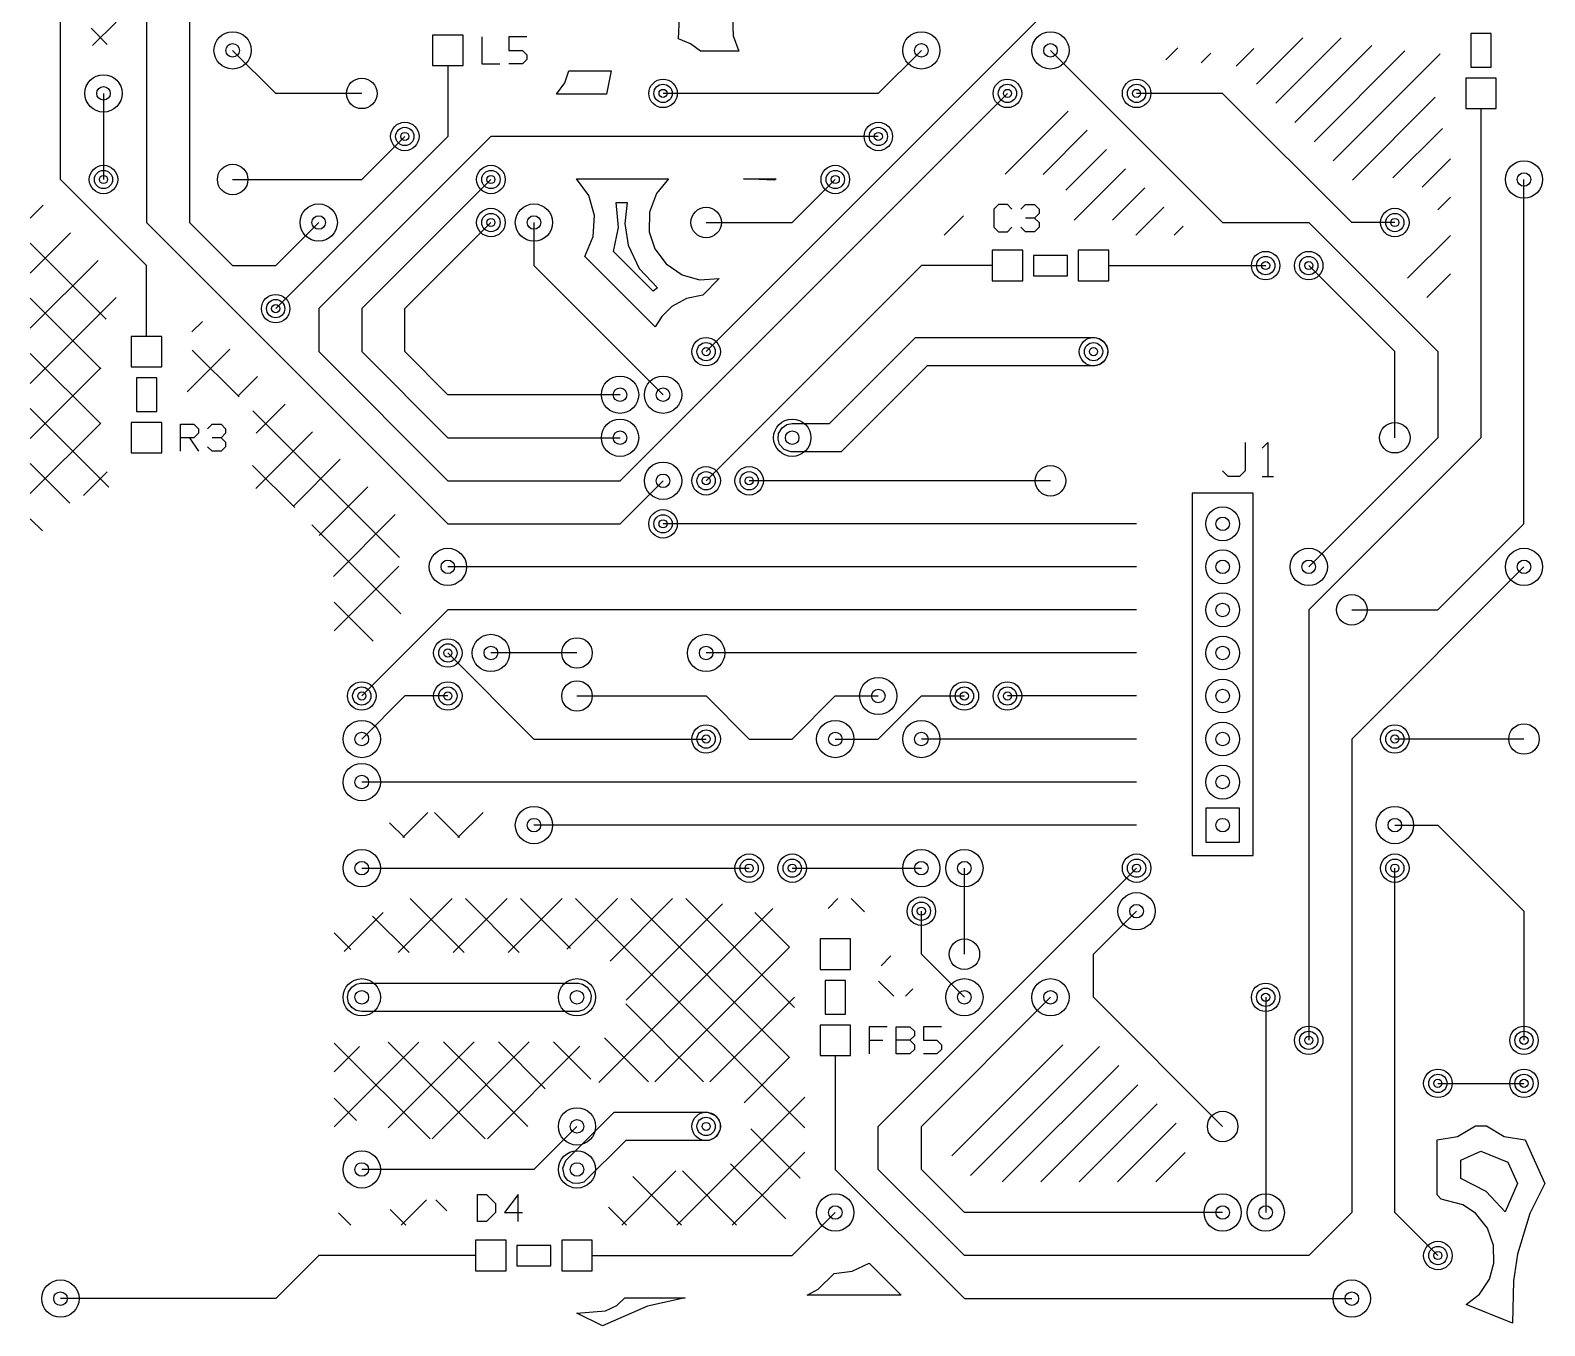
# Model space of a CAD drawing. Extents: x 7 to 52, y 9 to 364.
# Drawn here: x 6.73 to 51.41, y 9.36 to 47.58 of the extents above; entities that cross this region are included whole.
import ezdxf

# ---------------------------------------------------------------- set-up
doc = ezdxf.new("R2010")
doc.units = 0
doc.layers.add('SCORE', color=5, linetype='CONTINUOUS')

msp = doc.modelspace()

# ---------------------------------------------------------------- linework, layer by layer
at = {"layer": 'SCORE'}
for p, q in [((7.62, 43.18), (7.62, 57.15)), ((10.16, 49.53), (10.16, 41.91)), ((11.43, 49.53), (11.43, 41.91)), ((36.83, 48.26), (26.67, 38.1)), ((8.5673, 47.1332), (9.26, 47.8259)), ((25.8514, 47.3273), (25.888, 47.9626)), ((27.452, 47.9626), (27.4701, 47.415)), ((8.5215, 47.6421), (8.9981, 47.1655)), ((19.5, 47.44), (18.6, 47.44)), ((18.6, 47.44), (18.6, 46.54)), ((19.5, 46.54), (19.5, 47.44)), ((20.05, 47.39), (20.05, 46.59)), ((21.3833, 47.39), (20.85, 47.39)), ((20.85, 47.39), (20.85, 46.99)), ((27.4701, 47.415), (27.638, 46.97)), ((49.83, 47.49), (49.23, 47.49)), ((49.23, 47.49), (49.23, 46.49)), ((49.83, 46.49), (49.83, 47.49)), ((13.97, 45.72), (12.7, 46.99)), ((20.85, 46.99), (21.25, 46.99)), ((21.25, 46.99), (21.3833, 46.8567)), ((26.2107, 47.1795), (25.8514, 47.3273)), ((26.5068, 46.97), (26.2107, 47.1795)), ((27.638, 46.97), (26.5068, 46.97)), ((33.02, 46.99), (31.75, 45.72)), ((36.83, 46.99), (41.91, 41.91)), ((40.2372, 46.7147), (40.5825, 47.06)), ((42.3106, 46.5254), (42.8261, 47.0408)), ((42.9097, 45.9931), (44.2766, 47.36)), ((43.4754, 45.4274), (45.408, 47.36)), ((44.0411, 44.8617), (46.3091, 47.1298)), ((44.6068, 44.296), (47.2843, 46.9736)), ((18.6, 46.54), (19.5, 46.54)), ((19.05, 46.54), (19.05, 44.45)), ((20.05, 46.59), (20.5833, 46.59)), ((21.25, 46.59), (20.85, 46.59)), ((21.3833, 46.7233), (21.25, 46.59)), ((21.3833, 46.8567), (21.3833, 46.7233)), ((41.2739, 46.62), (41.5639, 46.91)), ((45.1724, 43.7304), (48.33, 46.8879)), ((49.23, 46.49), (49.83, 46.49)), ((22.2599, 45.7), (22.5012, 46.0314)), ((22.5012, 46.0314), (22.6154, 46.3814)), ((22.6154, 46.3814), (23.8678, 46.3831)), ((23.8678, 46.3831), (23.7307, 45.7)), ((49.98, 46.17), (49.08, 46.17)), ((49.08, 46.17), (49.08, 45.27)), ((49.98, 45.27), (49.98, 46.17)), ((8.89, 45.72), (8.89, 43.18)), ((16.51, 45.72), (13.97, 45.72)), ((23.7307, 45.7), (22.2599, 45.7)), ((24.13, 34.29), (35.56, 45.72)), ((31.75, 45.72), (25.4, 45.72)), ((41.91, 45.72), (39.37, 45.72)), ((45.72, 41.91), (41.91, 45.72)), ((45.7381, 43.1647), (48.18, 45.6065)), ((35.4943, 43.34), (37.3508, 45.1965)), ((49.08, 45.27), (49.98, 45.27)), ((49.53, 45.27), (49.53, 43.18)), ((46.9331, 43.2283), (48.3934, 44.6886)), ((19.05, 44.45), (13.97, 39.37)), ((20.32, 44.45), (15.24, 39.37)), ((16.51, 43.18), (17.78, 44.45)), ((31.75, 44.45), (20.32, 44.45)), ((36.6166, 43.3309), (37.9164, 44.6308)), ((37.2847, 42.8677), (38.4821, 44.0651)), ((47.7932, 42.957), (48.63, 43.7938)), ((37.5298, 41.9813), (39.0478, 43.4994)), ((10.16, 40.64), (7.62, 43.18)), ((12.7, 43.18), (16.51, 43.18)), ((20.32, 43.18), (16.51, 39.37)), ((22.8446, 43.2), (25.5636, 43.2)), ((23.205, 42.7037), (22.8446, 43.2)), ((25.5636, 43.2), (25.201, 42.7648)), ((27.7764, 43.2), (28.7322, 43.2)), ((28.6922, 43.16), (27.7764, 43.2)), ((28.7322, 43.2), (28.6922, 43.16)), ((29.21, 41.91), (30.48, 43.18)), ((38.6623, 41.9825), (39.6135, 42.9337)), ((49.53, 43.18), (49.53, 35.56)), ((50.8, 33.02), (50.8, 43.18)), ((23.378, 42.1132), (23.205, 42.7037)), ((24.0188, 42.5), (24.3442, 42.5)), ((24.085, 41.7604), (24.0188, 42.5)), ((24.3442, 42.5), (24.2707, 41.883)), ((25.201, 42.7648), (24.998, 42.2151)), ((48.2544, 42.2868), (48.63, 42.6624)), ((6.73, 42.0432), (7.107, 42.4202)), ((23.342, 41.499), (23.378, 42.1132)), ((24.998, 42.2151), (24.9922, 41.6388)), ((33.6943, 41.54), (34.26, 42.1057)), ((35.2933, 42.44), (35.16, 42.3067)), ((35.16, 42.3067), (35.16, 41.7733)), ((35.56, 42.44), (35.2933, 42.44)), ((35.6933, 42.3067), (35.56, 42.44)), ((35.96, 42.3067), (36.0933, 42.44)), ((36.0933, 42.44), (36.36, 42.44)), ((36.36, 42.04), (36.0933, 42.04)), ((36.36, 42.44), (36.4933, 42.3067)), ((36.4933, 42.1733), (36.36, 42.04)), ((36.36, 42.04), (36.4933, 41.9067)), ((36.4933, 42.3067), (36.4933, 42.1733)), ((39.3512, 41.54), (40.1792, 42.368)), ((6.73, 40.4169), (7.9202, 41.607)), ((10.16, 41.91), (19.05, 33.02)), ((11.43, 41.91), (12.7, 40.64)), ((13.97, 40.64), (15.24, 41.91)), ((17.78, 39.37), (20.32, 41.91)), ((21.59, 41.91), (21.59, 40.64)), ((23.937, 41.0507), (24.085, 41.7604)), ((24.2707, 41.883), (24.3661, 41.2393)), ((24.9922, 41.6388), (25.1586, 41.1327)), ((26.67, 41.91), (29.21, 41.91)), ((35.16, 41.7733), (35.2933, 41.64)), ((35.2933, 41.64), (35.56, 41.64)), ((35.56, 41.64), (35.6933, 41.7733)), ((36.0933, 41.64), (35.96, 41.7733)), ((36.36, 41.64), (36.0933, 41.64)), ((36.4933, 41.7733), (36.36, 41.64)), ((36.4933, 41.9067), (36.4933, 41.7733)), ((40.4825, 41.54), (40.7449, 41.8023)), ((41.91, 41.91), (44.45, 41.91)), ((44.45, 41.91), (48.26, 38.1)), ((46.99, 41.91), (45.72, 41.91)), ((6.73, 41.3019), (8.9701, 39.0618)), ((23.0866, 40.9111), (23.342, 41.499)), ((24.3661, 41.2393), (24.69, 40.5546)), ((25.1586, 41.1327), (25.4875, 40.6893)), ((47.3659, 40.2669), (48.63, 41.5311)), ((6.73, 38.7905), (8.7333, 40.7939)), ((25.1682, 38.8295), (23.0866, 40.9111)), ((25.107, 39.8807), (23.937, 41.0507)), ((25.4875, 40.6893), (25.9633, 40.3643)), ((36.01, 41.09), (35.11, 41.09)), ((35.11, 41.09), (35.11, 40.19)), ((36.01, 40.19), (36.01, 41.09)), ((37.33, 40.94), (36.33, 40.94)), ((36.33, 40.94), (36.33, 40.34)), ((37.33, 40.34), (37.33, 40.94)), ((38.55, 41.09), (37.65, 41.09)), ((37.65, 41.09), (37.65, 40.19)), ((38.55, 40.19), (38.55, 41.09)), ((10.16, 38.55), (10.16, 40.64)), ((12.7, 40.64), (13.97, 40.64)), ((21.59, 40.64), (25.4, 36.83)), ((24.69, 40.5546), (25.2359, 39.9862)), ((25.9633, 40.3643), (26.4766, 40.2215)), ((26.4766, 40.2215), (27.0574, 40.2552)), ((27.0574, 40.2552), (26.5688, 39.7665)), ((33.02, 40.64), (26.67, 34.29)), ((35.11, 40.64), (33.02, 40.64)), ((36.33, 40.34), (37.33, 40.34)), ((38.55, 40.64), (40.64, 40.64)), ((40.64, 40.64), (43.18, 40.64)), ((46.99, 38.1), (44.45, 40.64)), ((47.9316, 39.7012), (48.63, 40.3997)), ((25.2359, 39.9862), (25.107, 39.8807)), ((35.11, 40.19), (36.01, 40.19)), ((37.65, 40.19), (38.55, 40.19)), ((6.73, 37.1642), (9.26, 39.6942)), ((6.73, 39.6756), (8.8124, 37.5932)), ((15.24, 39.37), (15.24, 38.1)), ((16.51, 39.37), (16.51, 38.1)), ((17.78, 38.1), (17.78, 39.37)), ((25.6589, 39.4287), (25.3625, 39.1382)), ((26.0882, 39.665), (25.6589, 39.4287)), ((26.5688, 39.7665), (26.0882, 39.665)), ((11.4997, 38.6812), (11.8078, 38.9894)), ((25.3625, 39.1382), (25.1682, 38.8295)), ((10.61, 38.55), (9.71, 38.55)), ((9.71, 38.55), (9.71, 37.65)), ((10.61, 37.65), (10.61, 38.55)), ((30.306, 35.98), (32.846, 38.52)), ((32.846, 38.52), (38.1412, 38.518)), ((38.1412, 38.518), (38.2607, 38.488)), ((38.2607, 38.488), (38.397, 38.397)), ((6.73, 38.0492), (8.81, 35.9692)), ((11.36, 36.9152), (12.621, 38.1762)), ((11.51, 38.1483), (12.8919, 36.7663)), ((15.24, 38.1), (19.05, 34.29)), ((16.51, 38.1), (19.05, 35.56)), ((19.05, 36.83), (17.78, 38.1)), ((38.397, 38.397), (38.488, 38.2607)), ((38.488, 38.2607), (38.518, 38.1412)), ((38.518, 38.1412), (38.5019, 37.9781)), ((46.99, 35.56), (46.99, 38.1)), ((48.26, 38.1), (48.26, 35.56)), ((6.73, 35.5379), (8.8111, 37.619)), ((9.71, 37.65), (10.61, 37.65)), ((33.194, 37.68), (30.654, 35.14)), ((38.1412, 37.682), (33.194, 37.68)), ((38.298, 37.7296), (38.1412, 37.682)), ((38.4247, 37.8336), (38.298, 37.7296)), ((38.5019, 37.9781), (38.4247, 37.8336)), ((10.46, 37.33), (9.86, 37.33)), ((9.86, 37.33), (9.86, 36.33)), ((10.46, 36.33), (10.46, 37.33)), ((12.855, 36.7838), (13.4342, 37.363)), ((24.13, 36.83), (19.05, 36.83)), ((6.73, 36.4229), (9.0511, 34.1017)), ((9.86, 36.33), (10.46, 36.33)), ((13.2997, 36.3586), (17.628, 32.0302)), ((13.3933, 35.6958), (14.2474, 36.5498)), ((6.73, 33.9115), (8.81, 35.9915)), ((10.61, 36.01), (9.71, 36.01)), ((9.71, 36.01), (9.71, 35.11)), ((10.61, 35.11), (10.61, 36.01)), ((11.16, 35.16), (11.16, 35.96)), ((11.16, 35.96), (11.56, 35.96)), ((11.56, 35.96), (11.6933, 35.8267)), ((11.6933, 35.8267), (11.6933, 35.6933)), ((11.96, 35.8267), (12.0933, 35.96)), ((12.0933, 35.96), (12.36, 35.96)), ((12.36, 35.96), (12.4933, 35.8267)), ((12.4933, 35.8267), (12.4933, 35.6933)), ((28.8081, 35.6819), (28.913, 35.857)), ((28.913, 35.857), (29.0493, 35.948)), ((29.0493, 35.948), (29.21, 35.98)), ((29.21, 35.98), (30.306, 35.98)), ((11.56, 35.56), (11.16, 35.56)), ((11.4267, 35.56), (11.6933, 35.16)), ((11.6933, 35.6933), (11.56, 35.56)), ((12.36, 35.56), (12.0933, 35.56)), ((12.4933, 35.6933), (12.36, 35.56)), ((12.36, 35.56), (12.4933, 35.4267)), ((12.4933, 35.4267), (12.4933, 35.2933)), ((13.3852, 34.0613), (15.0605, 35.7367)), ((19.05, 35.56), (24.13, 35.56)), ((28.792, 35.5188), (28.8081, 35.6819)), ((28.8396, 35.362), (28.792, 35.5188)), ((28.9767, 35.2108), (28.8396, 35.362)), ((42.5767, 35.42), (42.5767, 34.5867)), ((43.0767, 35.2533), (43.2433, 35.42)), ((43.2433, 35.42), (43.2433, 34.42)), ((49.53, 35.56), (44.45, 30.48)), ((48.26, 35.56), (44.45, 31.75)), ((9.71, 35.11), (10.61, 35.11)), ((12.0933, 35.16), (11.96, 35.2933)), ((12.36, 35.16), (12.0933, 35.16)), ((12.4933, 35.2933), (12.36, 35.16)), ((14.4849, 33.5347), (15.8737, 34.9235)), ((29.1688, 35.142), (28.9767, 35.2108)), ((30.654, 35.14), (29.1688, 35.142)), ((6.73, 34.7965), (7.9002, 33.6264)), ((8.2984, 33.8536), (9.001, 34.5562)), ((13.2899, 34.742), (14.5325, 33.4994)), ((42.0767, 34.42), (41.91, 34.5867)), ((42.41, 34.42), (42.0767, 34.42)), ((42.5767, 34.5867), (42.41, 34.42)), ((43.0767, 34.42), (43.41, 34.42)), ((15.255, 32.6784), (16.6869, 34.1103)), ((19.05, 34.29), (24.13, 34.29)), ((24.13, 33.02), (25.4, 34.29)), ((36.83, 34.29), (27.94, 34.29)), ((42.81, 33.92), (41.01, 33.92)), ((41.01, 33.92), (41.01, 23.23)), ((42.81, 23.23), (42.81, 33.92)), ((6.73, 33.1702), (7.0883, 32.8119)), ((15.6719, 31.469), (17.5001, 33.2971)), ((15.0394, 32.9925), (17.6631, 30.3688)), ((19.05, 33.02), (24.13, 33.02)), ((39.37, 33.02), (25.4, 33.02)), ((48.26, 30.48), (50.8, 33.02)), ((15.695, 29.8657), (17.6007, 31.7714)), ((39.37, 31.75), (19.05, 31.75)), ((50.8, 31.75), (45.72, 26.67)), ((15.695, 30.7106), (16.8509, 29.5547)), ((19.05, 30.48), (16.51, 27.94)), ((39.37, 30.48), (19.05, 30.48)), ((44.45, 30.48), (44.45, 17.78)), ((45.72, 30.48), (48.26, 30.48)), ((19.05, 29.21), (21.59, 26.67)), ((22.86, 29.21), (20.32, 29.21)), ((39.37, 29.21), (26.67, 29.21)), ((17.78, 27.94), (16.51, 26.67)), ((19.05, 27.94), (17.78, 27.94)), ((22.86, 27.94), (26.67, 27.94)), ((26.67, 27.94), (27.94, 26.67)), ((29.21, 26.67), (30.48, 27.94)), ((30.48, 27.94), (31.75, 27.94)), ((31.75, 26.67), (33.02, 27.94)), ((33.02, 27.94), (34.29, 27.94)), ((39.37, 27.94), (35.56, 27.94)), ((21.59, 26.67), (26.67, 26.67)), ((27.94, 26.67), (29.21, 26.67)), ((30.48, 26.67), (31.75, 26.67)), ((39.37, 26.67), (33.02, 26.67)), ((45.72, 26.67), (45.72, 12.7)), ((50.8, 26.67), (46.99, 26.67)), ((39.37, 25.4), (16.51, 25.4)), ((42.41, 24.63), (41.41, 24.63)), ((41.41, 24.63), (41.41, 23.63)), ((42.41, 23.63), (42.41, 24.63)), ((17.325, 24.2015), (17.7664, 23.7602)), ((17.7211, 23.7601), (18.461, 24.5)), ((18.6529, 24.5), (19.3919, 23.761)), ((19.3483, 23.761), (20.0873, 24.5)), ((39.37, 24.13), (21.59, 24.13)), ((46.99, 24.13), (48.26, 24.13)), ((48.26, 24.13), (50.8, 21.59)), ((41.41, 23.63), (42.41, 23.63)), ((16.51, 22.86), (27.94, 22.86)), ((29.21, 22.86), (33.02, 22.86)), ((31.75, 15.24), (39.37, 22.86)), ((34.29, 20.32), (34.29, 22.86)), ((41.01, 23.23), (42.81, 23.23)), ((46.99, 12.7), (46.99, 22.86)), ((17.5817, 20.368), (19.1737, 21.96)), ((17.9402, 21.96), (19.5322, 20.368)), ((19.208, 20.368), (20.8, 21.96)), ((19.5665, 21.96), (21.1585, 20.368)), ((20.8343, 20.368), (22.4264, 21.96)), ((21.1929, 21.96), (22.6664, 20.4865)), ((22.561, 20.4682), (24.0527, 21.96)), ((22.8192, 21.96), (29.58, 15.1992)), ((23.8384, 20.1193), (25.6791, 21.96)), ((24.4456, 21.96), (29.1324, 17.2732)), ((26.0719, 21.96), (29.28, 18.7519)), ((30.2681, 21.67), (30.5581, 21.96)), ((30.9509, 21.96), (31.3402, 21.5708)), ((15.9907, 20.4033), (17.1439, 21.5565)), ((23.5083, 16.5365), (28.6412, 21.6694)), ((24.3067, 18.9613), (27.1492, 21.8038)), ((28.1072, 21.551), (29.13, 20.5283)), ((33.02, 20.32), (33.02, 21.59)), ((38.1, 20.32), (39.37, 21.59)), ((50.8, 21.59), (50.8, 17.78)), ((16.8281, 21.4458), (17.9059, 20.368)), ((15.695, 20.9525), (16.1848, 20.4626)), ((30.93, 20.77), (30.03, 20.77)), ((30.03, 20.77), (30.03, 19.87)), ((30.93, 19.87), (30.93, 20.77)), ((25.1572, 16.5591), (29.13, 20.5319)), ((31.83, 19.9792), (32.122, 20.2712)), ((34.29, 19.05), (33.02, 20.32)), ((38.1, 19.05), (38.1, 20.32)), ((30.03, 19.87), (30.93, 19.87)), ((16.122, 19.2107), (16.213, 19.347)), ((16.213, 19.347), (16.3493, 19.438)), ((16.3493, 19.438), (16.4688, 19.468)), ((16.4688, 19.468), (22.9012, 19.468)), ((22.9012, 19.468), (23.0207, 19.438)), ((23.0207, 19.438), (23.157, 19.347)), ((23.157, 19.347), (23.248, 19.2107)), ((30.78, 19.55), (30.18, 19.55)), ((30.18, 19.55), (30.18, 18.55)), ((30.78, 18.55), (30.78, 19.55)), ((31.7604, 19.5242), (32.2046, 19.08)), ((32.5571, 19.08), (32.7722, 19.295)), ((16.09, 19.05), (16.122, 19.2107)), ((16.122, 18.8893), (16.09, 19.05)), ((16.213, 18.753), (16.122, 18.8893)), ((23.1847, 18.7836), (23.058, 18.6796)), ((23.2619, 18.9281), (23.1847, 18.7836)), ((23.248, 19.2107), (23.278, 19.0912)), ((23.278, 19.0912), (23.2619, 18.9281)), ((24.2965, 18.8564), (26.5948, 16.5581)), ((26.7795, 16.555), (29.28, 19.0556)), ((33.02, 15.24), (36.83, 19.05)), ((41.91, 15.24), (38.1, 19.05)), ((43.18, 19.05), (43.18, 12.7)), ((16.3493, 18.662), (16.213, 18.753)), ((16.51, 18.63), (16.3493, 18.662)), ((22.9012, 18.632), (16.51, 18.63)), ((23.058, 18.6796), (22.9012, 18.632)), ((30.18, 18.55), (30.78, 18.55)), ((30.93, 18.23), (30.03, 18.23)), ((30.03, 18.23), (30.03, 17.33)), ((30.93, 17.33), (30.93, 18.23)), ((32.0133, 18.18), (31.48, 18.18)), ((31.48, 18.18), (31.48, 17.38)), ((32.28, 17.38), (32.28, 18.18)), ((32.28, 18.18), (32.68, 18.18)), ((32.68, 18.18), (32.8133, 18.0467)), ((32.8133, 17.9133), (32.68, 17.78)), ((32.8133, 18.0467), (32.8133, 17.9133)), ((33.6133, 18.18), (33.08, 18.18)), ((33.08, 18.18), (33.08, 17.78)), ((15.695, 15.2286), (18.1969, 17.7305)), ((15.695, 17.6998), (18.5248, 14.87)), ((15.695, 16.855), (16.4423, 17.6022)), ((17.2867, 15.1939), (19.8238, 17.731)), ((17.2909, 17.7302), (20.1511, 14.87)), ((18.5891, 14.87), (21.4506, 17.7316)), ((18.9167, 17.7308), (21.4107, 15.2368)), ((20.2154, 14.87), (22.9487, 17.6033)), ((20.5426, 17.7313), (21.9257, 16.3482)), ((22.1684, 17.7318), (23.27, 16.6302)), ((23.675, 17.8515), (24.9673, 16.5593)), ((31.48, 17.78), (31.88, 17.78)), ((32.68, 17.78), (32.28, 17.78)), ((32.68, 17.78), (32.8133, 17.6467)), ((32.8133, 17.5133), (32.68, 17.38)), ((32.8133, 17.6467), (32.8133, 17.5133)), ((33.08, 17.78), (33.48, 17.78)), ((33.48, 17.78), (33.6133, 17.6467)), ((33.6133, 17.5133), (33.48, 17.38)), ((33.6133, 17.6467), (33.6133, 17.5133)), ((33.92, 14.3734), (37.1935, 17.6469)), ((34.4704, 13.7924), (38.2776, 17.5996)), ((27.7895, 15.9387), (29.132, 17.2812)), ((30.03, 17.33), (30.93, 17.33)), ((30.48, 17.33), (30.48, 15.24)), ((32.68, 17.38), (32.28, 17.38)), ((33.48, 17.38), (33.08, 17.38)), ((35.4093, 13.6), (38.8433, 17.0339)), ((25.8071, 12.33), (29.58, 16.1029)), ((36.5407, 13.6), (39.4089, 16.4683)), ((48.26, 16.51), (50.8, 16.51)), ((15.695, 16.0734), (16.3572, 15.4113)), ((22.5353, 14.2364), (23.956, 15.66)), ((23.956, 15.66), (26.7112, 15.658)), ((26.7112, 15.658), (26.9364, 15.5647)), ((37.6721, 13.6), (39.9746, 15.9026)), ((22.86, 15.24), (21.59, 13.97)), ((26.9364, 15.5647), (27.0404, 15.438)), ((27.0404, 15.438), (27.0819, 15.3219)), ((27.0819, 15.3219), (27.0819, 15.1581)), ((30.48, 15.24), (30.48, 13.97)), ((31.75, 13.97), (31.75, 15.24)), ((33.02, 13.97), (33.02, 15.24)), ((38.8034, 13.6), (40.5403, 15.3369)), ((48.8418, 14.945), (49.3668, 15.26)), ((49.3668, 15.26), (49.6932, 15.26)), ((49.6932, 15.26), (50.2182, 14.945)), ((24.304, 14.82), (23.058, 13.5996)), ((26.7519, 14.8281), (24.304, 14.82)), ((26.9033, 14.8908), (26.7519, 14.8281)), ((27.0192, 15.0067), (26.9033, 14.8908)), ((27.0819, 15.1581), (27.0192, 15.0067)), ((27.9874, 15.1654), (29.4416, 13.7113)), ((48.24, 14.8407), (48.8418, 14.945)), ((48.24, 13.2178), (48.24, 14.8407)), ((50.2182, 14.945), (50.8327, 14.8408)), ((50.8327, 14.8408), (51.4118, 13.5566)), ((27.4335, 12.33), (29.58, 14.4765)), ((39.9348, 13.6), (40.8029, 14.4681)), ((48.94, 14.2403), (49.53, 14.5098)), ((49.53, 14.5098), (50.3229, 14.1891)), ((21.59, 13.97), (16.51, 13.97)), ((22.442, 14.0112), (22.5353, 14.2364)), ((22.4896, 13.772), (22.442, 14.0112)), ((24.1808, 12.33), (25.7756, 13.9248)), ((25.9747, 13.9255), (27.5702, 12.33)), ((27.3915, 14.135), (29.0169, 12.5097)), ((30.48, 13.97), (34.29, 10.16)), ((34.29, 11.43), (31.75, 13.97)), ((34.29, 12.7), (33.02, 13.97)), ((48.94, 13.6997), (48.94, 14.2403)), ((50.3229, 14.1891), (50.6127, 13.5566)), ((22.5936, 13.6453), (22.4896, 13.772)), ((22.7381, 13.5681), (22.5936, 13.6453)), ((22.9012, 13.552), (22.7381, 13.5681)), ((23.058, 13.5996), (22.9012, 13.552)), ((24.5109, 13.7629), (25.9438, 12.33)), ((49.6881, 13.3209), (48.94, 13.6997)), ((50.6127, 13.5566), (50.2487, 12.7181)), ((51.4118, 13.5566), (50.9742, 12.668)), ((17.6754, 12.33), (18.4154, 13.07)), ((18.6984, 13.07), (19.02, 12.7484)), ((19.92, 12.43), (19.92, 13.23)), ((19.92, 13.23), (20.1867, 13.23)), ((20.1867, 13.23), (20.4533, 12.9633)), ((20.4533, 12.9633), (20.4533, 12.6967)), ((21.12, 13.23), (20.72, 12.6967)), ((21.12, 12.43), (21.12, 13.23)), ((48.3612, 13.0965), (48.24, 13.2178)), ((48.9924, 12.9304), (48.3612, 13.0965)), ((50.2487, 12.7181), (49.6881, 13.3209)), ((15.8207, 12.695), (16.1858, 12.33)), ((17.352, 12.7901), (17.8121, 12.33)), ((20.4533, 12.6967), (20.1867, 12.43)), ((20.72, 12.6967), (21.2533, 12.6967)), ((23.7896, 12.8579), (24.3175, 12.33)), ((29.21, 11.43), (30.48, 12.7)), ((41.91, 12.7), (34.29, 12.7)), ((45.72, 12.7), (44.45, 11.43)), ((48.26, 11.43), (46.99, 12.7)), ((49.3659, 12.6809), (48.9924, 12.9304)), ((49.7195, 12.2407), (49.3659, 12.6809)), ((50.9742, 12.668), (50.6111, 11.471)), ((20.1867, 12.43), (19.92, 12.43)), ((49.9025, 11.7292), (49.7195, 12.2407)), ((20.77, 11.88), (19.87, 11.88)), ((19.87, 11.88), (19.87, 10.98)), ((20.77, 10.98), (20.77, 11.88)), ((22.09, 11.73), (21.09, 11.73)), ((21.09, 11.73), (21.09, 11.13)), ((22.09, 11.13), (22.09, 11.73)), ((23.31, 11.88), (22.41, 11.88)), ((22.41, 11.88), (22.41, 10.98)), ((23.31, 10.98), (23.31, 11.88)), ((49.9144, 11.2054), (49.9025, 11.7292)), ((15.24, 11.43), (13.97, 10.16)), ((17.78, 11.43), (15.24, 11.43)), ((19.87, 11.43), (17.78, 11.43)), ((23.31, 11.43), (25.4, 11.43)), ((25.4, 11.43), (29.21, 11.43)), ((30.9765, 10.9703), (31.4768, 11.202)), ((31.4768, 11.202), (32.4205, 10.26)), ((44.45, 11.43), (34.29, 11.43)), ((49.778, 10.7348), (49.9144, 11.2054)), ((50.6111, 11.471), (50.4916, 10.6824)), ((19.87, 10.98), (20.77, 10.98)), ((21.09, 11.13), (22.09, 11.13)), ((22.41, 10.98), (23.31, 10.98)), ((29.9759, 10.4426), (30.4485, 10.9008)), ((30.4485, 10.9008), (30.9765, 10.9703)), ((49.4832, 10.2936), (49.778, 10.7348)), ((29.6485, 10.26), (29.9759, 10.4426)), ((49.0958, 9.9847), (49.4832, 10.2936)), ((50.4916, 10.6824), (50.46, 9.4386)), ((13.97, 10.16), (7.62, 10.16)), ((24.9412, 9.9336), (23.6133, 9.3595)), ((23.7055, 9.7946), (24.0326, 9.9604)), ((24.0326, 9.9604), (24.2694, 10.18)), ((24.2694, 10.18), (26.0468, 10.18)), ((26.0468, 10.18), (24.9412, 9.9336)), ((32.4205, 10.26), (29.6485, 10.26)), ((34.29, 10.16), (45.72, 10.16)), ((50.46, 9.4386), (49.0958, 9.9847)), ((22.8506, 9.73), (23.7055, 9.7946)), ((23.6133, 9.3595), (22.8506, 9.73))]:
    msp.add_line(p, q, dxfattribs=at)
for centre, radius in [((12.7, 46.99), 0.55), ((33.02, 46.99), 0.55), ((36.83, 46.99), 0.55), ((12.7, 46.99), 0.2), ((33.02, 46.99), 0.2), ((36.83, 46.99), 0.2), ((8.89, 45.72), 0.55), ((16.51, 45.72), 0.45), ((25.4, 45.72), 0.42), ((35.56, 45.72), 0.42), ((39.37, 45.72), 0.42), ((8.89, 45.72), 0.2), ((25.4, 45.72), 0.27), ((25.4, 45.72), 0.12), ((35.56, 45.72), 0.27), ((35.56, 45.72), 0.12), ((39.37, 45.72), 0.27), ((39.37, 45.72), 0.12), ((17.78, 44.45), 0.42), ((17.78, 44.45), 0.27), ((31.75, 44.45), 0.42), ((31.75, 44.45), 0.27), ((17.78, 44.45), 0.12), ((31.75, 44.45), 0.12), ((8.89, 43.18), 0.42), ((8.89, 43.18), 0.27), ((12.7, 43.18), 0.45), ((20.32, 43.18), 0.42), ((20.32, 43.18), 0.27), ((30.48, 43.18), 0.42), ((30.48, 43.18), 0.27), ((50.8, 43.18), 0.55), ((50.8, 43.18), 0.2), ((8.89, 43.18), 0.12), ((20.32, 43.18), 0.12), ((30.48, 43.18), 0.12), ((15.24, 41.91), 0.55), ((21.59, 41.91), 0.55), ((15.24, 41.91), 0.2), ((20.32, 41.91), 0.42), ((20.32, 41.91), 0.27), ((20.32, 41.91), 0.12), ((21.59, 41.91), 0.2), ((26.67, 41.91), 0.45), ((46.99, 41.91), 0.42), ((46.99, 41.91), 0.27), ((46.99, 41.91), 0.12), ((43.18, 40.64), 0.42), ((43.18, 40.64), 0.27), ((43.18, 40.64), 0.12), ((44.45, 40.64), 0.42), ((44.45, 40.64), 0.27), ((44.45, 40.64), 0.12), ((13.97, 39.37), 0.42), ((13.97, 39.37), 0.27), ((13.97, 39.37), 0.12), ((26.67, 38.1), 0.42), ((38.1, 38.1), 0.42), ((26.67, 38.1), 0.27), ((26.67, 38.1), 0.12), ((38.1, 38.1), 0.27), ((38.1, 38.1), 0.12), ((24.13, 36.83), 0.55), ((25.4, 36.83), 0.55), ((24.13, 36.83), 0.2), ((25.4, 36.83), 0.2), ((24.13, 35.56), 0.55), ((24.13, 35.56), 0.2), ((29.21, 35.56), 0.55), ((29.21, 35.56), 0.2), ((46.99, 35.56), 0.45), ((25.4, 34.29), 0.55), ((25.4, 34.29), 0.2), ((26.67, 34.29), 0.42), ((26.67, 34.29), 0.27), ((26.67, 34.29), 0.12), ((27.94, 34.29), 0.42), ((27.94, 34.29), 0.27), ((27.94, 34.29), 0.12), ((36.83, 34.29), 0.45), ((41.91, 33.02), 0.5), ((25.4, 33.02), 0.42), ((25.4, 33.02), 0.27), ((25.4, 33.02), 0.12), ((41.91, 33.02), 0.2), ((19.05, 31.75), 0.55), ((41.91, 31.75), 0.5), ((44.45, 31.75), 0.55), ((50.8, 31.75), 0.55), ((19.05, 31.75), 0.2), ((41.91, 31.75), 0.2), ((44.45, 31.75), 0.2), ((50.8, 31.75), 0.2), ((41.91, 30.48), 0.5), ((45.72, 30.48), 0.45), ((41.91, 30.48), 0.2), ((19.05, 29.21), 0.42), ((20.32, 29.21), 0.55), ((22.86, 29.21), 0.45), ((26.67, 29.21), 0.55), ((41.91, 29.21), 0.5), ((19.05, 29.21), 0.27), ((19.05, 29.21), 0.12), ((20.32, 29.21), 0.2), ((26.67, 29.21), 0.2), ((41.91, 29.21), 0.2), ((16.51, 27.94), 0.42), ((16.51, 27.94), 0.27), ((19.05, 27.94), 0.42), ((19.05, 27.94), 0.27), ((22.86, 27.94), 0.45), ((31.75, 27.94), 0.55), ((34.29, 27.94), 0.42), ((34.29, 27.94), 0.27), ((35.56, 27.94), 0.42), ((35.56, 27.94), 0.27), ((41.91, 27.94), 0.5), ((16.51, 27.94), 0.12), ((19.05, 27.94), 0.12), ((31.75, 27.94), 0.2), ((34.29, 27.94), 0.12), ((35.56, 27.94), 0.12), ((41.91, 27.94), 0.2), ((16.51, 26.67), 0.55), ((16.51, 26.67), 0.2), ((26.67, 26.67), 0.42), ((26.67, 26.67), 0.27), ((30.48, 26.67), 0.55), ((30.48, 26.67), 0.2), ((33.02, 26.67), 0.55), ((33.02, 26.67), 0.2), ((41.91, 26.67), 0.5), ((41.91, 26.67), 0.2), ((46.99, 26.67), 0.42), ((46.99, 26.67), 0.27), ((50.8, 26.67), 0.45), ((26.67, 26.67), 0.12), ((46.99, 26.67), 0.12), ((16.51, 25.4), 0.55), ((16.51, 25.4), 0.2), ((41.91, 25.4), 0.5), ((41.91, 25.4), 0.2), ((21.59, 24.13), 0.55), ((46.99, 24.13), 0.55), ((21.59, 24.13), 0.2), ((41.91, 24.13), 0.2), ((46.99, 24.13), 0.2), ((16.51, 22.86), 0.55), ((27.94, 22.86), 0.42), ((29.21, 22.86), 0.42), ((33.02, 22.86), 0.55), ((34.29, 22.86), 0.55), ((39.37, 22.86), 0.42), ((46.99, 22.86), 0.42), ((16.51, 22.86), 0.2), ((27.94, 22.86), 0.27), ((27.94, 22.86), 0.12), ((29.21, 22.86), 0.27), ((29.21, 22.86), 0.12), ((33.02, 22.86), 0.2), ((34.29, 22.86), 0.2), ((39.37, 22.86), 0.27), ((39.37, 22.86), 0.12), ((46.99, 22.86), 0.27), ((46.99, 22.86), 0.12), ((33.02, 21.59), 0.42), ((39.37, 21.59), 0.55), ((33.02, 21.59), 0.27), ((33.02, 21.59), 0.12), ((39.37, 21.59), 0.2), ((34.29, 20.32), 0.45), ((16.51, 19.05), 0.55), ((16.51, 19.05), 0.2), ((22.86, 19.05), 0.55), ((22.86, 19.05), 0.2), ((34.29, 19.05), 0.55), ((34.29, 19.05), 0.2), ((36.83, 19.05), 0.55), ((36.83, 19.05), 0.2), ((43.18, 19.05), 0.42), ((43.18, 19.05), 0.27), ((43.18, 19.05), 0.12), ((44.45, 17.78), 0.42), ((44.45, 17.78), 0.27), ((44.45, 17.78), 0.12), ((50.8, 17.78), 0.42), ((50.8, 17.78), 0.27), ((50.8, 17.78), 0.12), ((48.26, 16.51), 0.42), ((48.26, 16.51), 0.27), ((48.26, 16.51), 0.12), ((50.8, 16.51), 0.42), ((50.8, 16.51), 0.27), ((50.8, 16.51), 0.12), ((22.86, 15.24), 0.55), ((26.67, 15.24), 0.42), ((41.91, 15.24), 0.45), ((22.86, 15.24), 0.2), ((26.67, 15.24), 0.27), ((26.67, 15.24), 0.12), ((16.51, 13.97), 0.55), ((22.86, 13.97), 0.55), ((16.51, 13.97), 0.2), ((22.86, 13.97), 0.2), ((30.48, 12.7), 0.55), ((41.91, 12.7), 0.55), ((43.18, 12.7), 0.55), ((30.48, 12.7), 0.2), ((41.91, 12.7), 0.2), ((43.18, 12.7), 0.2), ((48.26, 11.43), 0.42), ((48.26, 11.43), 0.27), ((48.26, 11.43), 0.12), ((7.62, 10.16), 0.55), ((7.62, 10.16), 0.2), ((45.72, 10.16), 0.55), ((45.72, 10.16), 0.2)]:
    msp.add_circle(centre, radius, dxfattribs=at)

doc.saveas('drawing.dxf')
